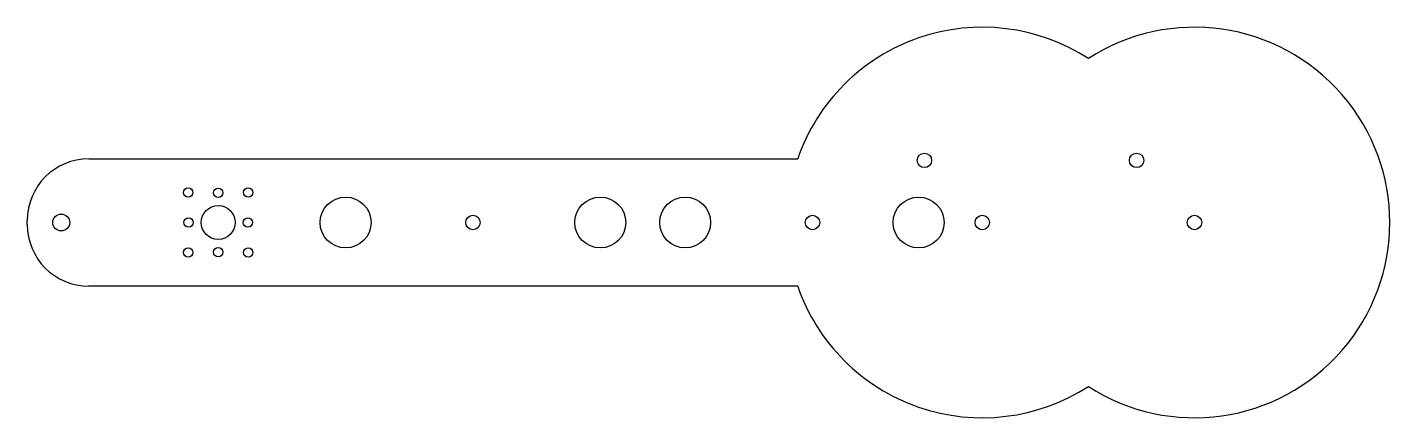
# Model space of a CAD drawing. Header units: millimetres. Extents: x -45 to 276, y -46 to 46.
import ezdxf

# ---------------------------------------------------------------- set-up
doc = ezdxf.new("R2010")
doc.units = ezdxf.units.MM

msp = doc.modelspace()

# ---------------------------------------------------------------- linework, layer by layer
for p, q in [((-30.5, 15), (136.51, 15)), ((-45, -0.5), (-45, 0.5)), ((136.51, -15), (-30.5, -15))]:
    msp.add_line(p, q)
for centre, radius in [((166.36, 14.63), 1.7), ((216.36, 14.63), 1.7), ((-7.07, 7.07), 1.1), ((0, 7), 1.1), ((7.07, 7.07), 1.1), ((0, 0), 4), ((30, 0), 6), ((90, 0), 6), ((110, 0), 6), ((165, 0), 6), ((-37, 0), 2), ((-7, 0), 1.1), ((7, 0), 1.1), ((60, 0), 1.7), ((140, 0), 1.7), ((180, 0), 1.7), ((230, 0), 1.7), ((-7.07, -7.07), 1.1), ((0, -7), 1.1), ((7.07, -7.07), 1.1)]:
    msp.add_circle(centre, radius)
for centre, radius, start, end in [((180, 0), 46, 57.0793, 160.9686), ((230, 0), 46, -122.9207, 122.9207), ((-30.5, 0.5), 14.5, 90, 180), ((-30.5, -0.5), 14.5, 180, 270), ((180, 0), 46, 199.0314, 302.9207)]:
    msp.add_arc(centre, radius, start, end)

doc.saveas('drawing.dxf')
